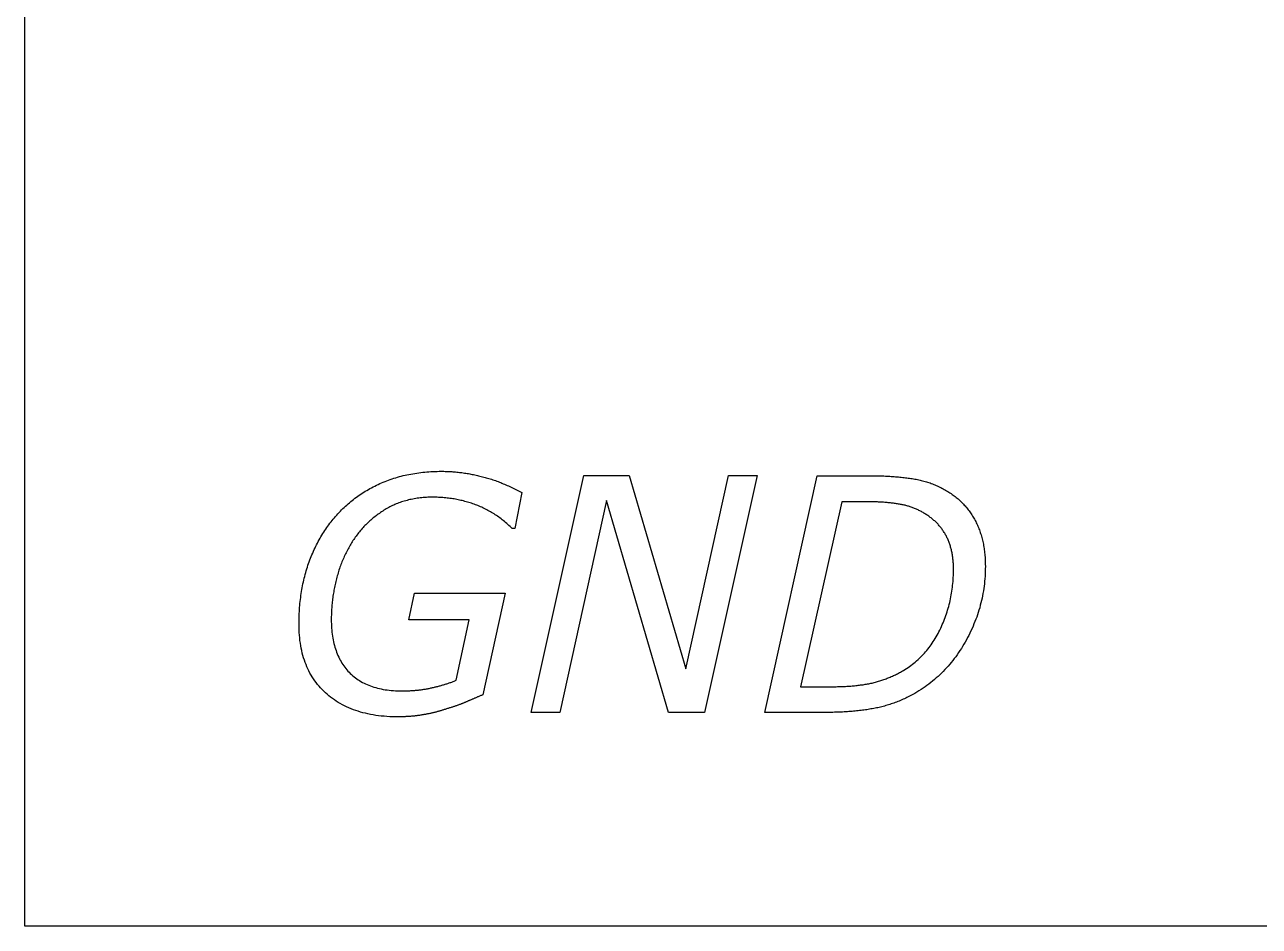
# Model space of a CAD drawing. Extents: x 0.1 to 5.4, y -0.8 to 9.9.
# Drawn here: x 0.074 to 2.662, y 0.074 to 1.964 of the extents above; entities that cross this region are included whole.
import ezdxf

# ---------------------------------------------------------------- set-up
doc = ezdxf.new("R2010")
doc.units = 0
doc.layers.add('CAPA_1', color=7, linetype='CONTINUOUS')

msp = doc.modelspace()

# ---------------------------------------------------------------- linework, layer by layer
at = {"layer": 'CAPA_1', "color": 7}
for points in [[(0.0738, 9.9262), (2.728, 9.9262), (2.728, 0.0738), (0.0738, 0.0738)], [(1.4994, 0.5224), (1.424, 0.5224), (1.294, 0.9664), (1.1957, 0.5224), (1.136, 0.5224), (1.2458, 1.0187), (1.341, 1.0187), (1.4598, 0.6134), (1.5495, 1.0187), (1.6093, 1.0187)]]:
    msp.add_lwpolyline(points, close=True, dxfattribs=at)
for points in [[(0.822, 1.0034), (0.8257, 1.0049), (0.8293, 1.0064), (0.833, 1.0079), (0.8367, 1.0093), (0.8404, 1.0106), (0.8442, 1.0119), (0.848, 1.0131), (0.8518, 1.0143), (0.8557, 1.0155), (0.8595, 1.0165), (0.8634, 1.0176), (0.8674, 1.0186), (0.8713, 1.0195), (0.8753, 1.0204), (0.8793, 1.0212), (0.8834, 1.022), (0.8875, 1.0227), (0.8916, 1.0234), (0.8957, 1.0241), (0.8999, 1.0246), (0.9041, 1.0252), (0.9083, 1.0257), (0.9125, 1.0261), (0.9168, 1.0265), (0.9211, 1.0268), (0.9254, 1.0271), (0.9298, 1.0273), (0.9342, 1.0275), (0.9386, 1.0276), (0.9431, 1.0277), (0.9475, 1.0277)], [(0.9475, 1.0277), (0.9502, 1.0277), (0.9529, 1.0277), (0.9556, 1.0276), (0.9583, 1.0275), (0.961, 1.0274), (0.9637, 1.0273), (0.9664, 1.0272), (0.9691, 1.027), (0.9718, 1.0268), (0.9745, 1.0266), (0.9772, 1.0264), (0.9799, 1.0261), (0.9826, 1.0258), (0.9853, 1.0255), (0.988, 1.0252), (0.9906, 1.0249), (0.9933, 1.0245), (0.996, 1.0241), (0.9987, 1.0237), (1.0014, 1.0233), (1.0041, 1.0228), (1.0068, 1.0224), (1.0095, 1.0219), (1.0121, 1.0213), (1.0148, 1.0208), (1.0175, 1.0202), (1.0202, 1.0196), (1.0229, 1.019), (1.0255, 1.0184), (1.0282, 1.0178), (1.0309, 1.0171)], [(1.0309, 1.0171), (1.0336, 1.0164), (1.0363, 1.0157), (1.039, 1.015), (1.0417, 1.0142), (1.0444, 1.0134), (1.0472, 1.0126), (1.0499, 1.0117), (1.0526, 1.0109), (1.0553, 1.01), (1.0581, 1.009), (1.0608, 1.0081), (1.0635, 1.0071), (1.0663, 1.0061), (1.069, 1.005), (1.0718, 1.004), (1.0745, 1.0029), (1.0773, 1.0017), (1.08, 1.0006), (1.0828, 0.9994), (1.0855, 0.9982), (1.0883, 0.997), (1.0911, 0.9957), (1.0939, 0.9944), (1.0966, 0.9931), (1.0994, 0.9917), (1.1022, 0.9904), (1.105, 0.989), (1.1078, 0.9875), (1.1106, 0.9861), (1.1134, 0.9846), (1.1162, 0.9831)], [(1.7539, 0.5223), (1.6255, 0.5223), (1.7354, 1.0185), (1.8459, 1.0185)], [(1.8459, 1.0185), (1.8492, 1.0185), (1.8525, 1.0185), (1.8558, 1.0185), (1.8591, 1.0184), (1.8623, 1.0184), (1.8656, 1.0183), (1.8688, 1.0182), (1.872, 1.0181), (1.8752, 1.0179), (1.8783, 1.0178), (1.8814, 1.0176), (1.8846, 1.0175), (1.8877, 1.0173), (1.8907, 1.0171), (1.8938, 1.0169), (1.8968, 1.0166), (1.8999, 1.0164), (1.9029, 1.0161), (1.9058, 1.0159), (1.9088, 1.0156), (1.9117, 1.0153), (1.9147, 1.0149), (1.9176, 1.0146), (1.9205, 1.0143), (1.9233, 1.0139), (1.9262, 1.0135), (1.929, 1.0131), (1.9318, 1.0127), (1.9346, 1.0123), (1.9374, 1.0119), (1.9401, 1.0114)], [(1.9401, 1.0114), (1.9429, 1.0109), (1.9456, 1.0104), (1.9483, 1.0098), (1.951, 1.0093), (1.9537, 1.0086), (1.9564, 1.008), (1.9591, 1.0073), (1.9617, 1.0065), (1.9643, 1.0058), (1.967, 1.0049), (1.9696, 1.0041), (1.9721, 1.0032), (1.9747, 1.0023), (1.9773, 1.0013), (1.9798, 1.0003), (1.9823, 0.9993), (1.9848, 0.9982), (1.9873, 0.9971), (1.9898, 0.996), (1.9923, 0.9948), (1.9947, 0.9936), (1.9971, 0.9923), (1.9996, 0.9911), (2.002, 0.9897), (2.0044, 0.9884), (2.0067, 0.987), (2.0091, 0.9855), (2.0114, 0.9841), (2.0137, 0.9826), (2.0161, 0.981), (2.0183, 0.9794)], [(0.7282, 0.9361), (0.7306, 0.9388), (0.7332, 0.9415), (0.7357, 0.9442), (0.7383, 0.9469), (0.741, 0.9495), (0.7436, 0.952), (0.7463, 0.9545), (0.7491, 0.957), (0.7519, 0.9595), (0.7547, 0.9619), (0.7575, 0.9642), (0.7604, 0.9666), (0.7633, 0.9688), (0.7663, 0.9711), (0.7693, 0.9733), (0.7723, 0.9755), (0.7754, 0.9776), (0.7785, 0.9797), (0.7816, 0.9818), (0.7848, 0.9838), (0.788, 0.9858), (0.7912, 0.9877), (0.7945, 0.9896), (0.7978, 0.9915), (0.8012, 0.9933), (0.8046, 0.9951), (0.808, 0.9968), (0.8114, 0.9985), (0.8149, 1.0002), (0.8185, 1.0018), (0.822, 1.0034)], [(0.9293, 0.9734), (0.926, 0.9733), (0.9226, 0.9733), (0.9193, 0.9732), (0.916, 0.973), (0.9127, 0.9728), (0.9094, 0.9725), (0.9062, 0.9722), (0.903, 0.9719), (0.8999, 0.9715), (0.8967, 0.9711), (0.8936, 0.9706), (0.8905, 0.9701), (0.8875, 0.9695), (0.8844, 0.9689), (0.8814, 0.9683), (0.8784, 0.9676), (0.8755, 0.9668), (0.8726, 0.9661), (0.8697, 0.9652), (0.8668, 0.9643), (0.864, 0.9634), (0.8612, 0.9624), (0.8584, 0.9614), (0.8556, 0.9604), (0.8529, 0.9593), (0.8502, 0.9581), (0.8475, 0.9569), (0.8448, 0.9557), (0.8422, 0.9544), (0.8396, 0.9531), (0.8371, 0.9517)], [(1.0188, 0.9577), (1.0161, 0.9587), (1.0134, 0.9597), (1.0107, 0.9606), (1.0079, 0.9615), (1.0052, 0.9624), (1.0025, 0.9632), (0.9997, 0.964), (0.9969, 0.9647), (0.9941, 0.9655), (0.9913, 0.9662), (0.9885, 0.9668), (0.9857, 0.9675), (0.9828, 0.9681), (0.98, 0.9687), (0.9771, 0.9692), (0.9742, 0.9697), (0.9713, 0.9702), (0.9684, 0.9706), (0.9655, 0.971), (0.9625, 0.9714), (0.9596, 0.9717), (0.9566, 0.972), (0.9536, 0.9723), (0.9507, 0.9726), (0.9477, 0.9728), (0.9446, 0.9729), (0.9416, 0.9731), (0.9386, 0.9732), (0.9355, 0.9733), (0.9324, 0.9733), (0.9293, 0.9734)], [(1.1162, 0.9831), (1.1018, 0.9078), (1.0961, 0.9078)], [(1.8395, 0.9638), (1.7868, 0.9638), (1.7006, 0.5762), (1.7667, 0.5762)], [(1.9139, 0.9577), (1.912, 0.958), (1.9101, 0.9584), (1.9081, 0.9588), (1.9061, 0.9591), (1.904, 0.9595), (1.902, 0.9598), (1.8999, 0.9601), (1.8977, 0.9604), (1.8955, 0.9607), (1.8933, 0.961), (1.8911, 0.9612), (1.8888, 0.9615), (1.8865, 0.9617), (1.8842, 0.9619), (1.8818, 0.9621), (1.8794, 0.9623), (1.877, 0.9625), (1.8745, 0.9627), (1.872, 0.9629), (1.8695, 0.963), (1.8669, 0.9631), (1.8643, 0.9633), (1.8617, 0.9634), (1.859, 0.9635), (1.8564, 0.9636), (1.8536, 0.9636), (1.8509, 0.9637), (1.8481, 0.9637), (1.8453, 0.9638), (1.8424, 0.9638), (1.8395, 0.9638)], [(2.0183, 0.9794), (2.0205, 0.9779), (2.0227, 0.9763), (2.0248, 0.9747), (2.0268, 0.9731), (2.0289, 0.9714), (2.0309, 0.9697), (2.0328, 0.968), (2.0348, 0.9662), (2.0367, 0.9644), (2.0385, 0.9626), (2.0404, 0.9608), (2.0422, 0.9589), (2.0439, 0.957), (2.0457, 0.955), (2.0474, 0.9531), (2.049, 0.9511), (2.0507, 0.949), (2.0523, 0.947), (2.0538, 0.9449), (2.0554, 0.9428), (2.0569, 0.9406), (2.0584, 0.9384), (2.0598, 0.9362), (2.0612, 0.934), (2.0626, 0.9317), (2.0639, 0.9294), (2.0652, 0.9271), (2.0665, 0.9247), (2.0677, 0.9223), (2.0689, 0.9199), (2.0701, 0.9174)], [(0.6691, 0.8344), (0.6704, 0.8382), (0.6718, 0.8419), (0.6732, 0.8456), (0.6746, 0.8492), (0.6761, 0.8528), (0.6777, 0.8564), (0.6792, 0.86), (0.6808, 0.8635), (0.6825, 0.867), (0.6842, 0.8705), (0.6859, 0.8739), (0.6876, 0.8773), (0.6894, 0.8807), (0.6912, 0.884), (0.6931, 0.8874), (0.695, 0.8906), (0.697, 0.8939), (0.6989, 0.8971), (0.701, 0.9003), (0.703, 0.9034), (0.7051, 0.9066), (0.7072, 0.9096), (0.7094, 0.9127), (0.7116, 0.9157), (0.7139, 0.9187), (0.7162, 0.9217), (0.7185, 0.9246), (0.7208, 0.9275), (0.7232, 0.9304), (0.7257, 0.9333), (0.7282, 0.9361)], [(0.8371, 0.9517), (0.8345, 0.9503), (0.832, 0.9488), (0.8295, 0.9474), (0.827, 0.9459), (0.8246, 0.9443), (0.8222, 0.9428), (0.8198, 0.9412), (0.8174, 0.9396), (0.8151, 0.9379), (0.8128, 0.9362), (0.8105, 0.9345), (0.8083, 0.9328), (0.806, 0.931), (0.8038, 0.9292), (0.8016, 0.9274), (0.7995, 0.9255), (0.7974, 0.9236), (0.7953, 0.9217), (0.7932, 0.9198), (0.7911, 0.9178), (0.7891, 0.9158), (0.7871, 0.9138), (0.7851, 0.9117), (0.7832, 0.9096), (0.7813, 0.9075), (0.7794, 0.9053), (0.7775, 0.9031), (0.7757, 0.9009), (0.7739, 0.8987), (0.7721, 0.8964), (0.7703, 0.8941)], [(1.0961, 0.9078), (1.0938, 0.91), (1.0915, 0.9122), (1.0891, 0.9143), (1.0868, 0.9164), (1.0845, 0.9184), (1.0821, 0.9204), (1.0797, 0.9224), (1.0773, 0.9244), (1.0749, 0.9262), (1.0725, 0.9281), (1.0701, 0.9299), (1.0677, 0.9317), (1.0652, 0.9334), (1.0627, 0.9351), (1.0603, 0.9368), (1.0578, 0.9384), (1.0553, 0.9399), (1.0527, 0.9415), (1.0502, 0.943), (1.0477, 0.9444), (1.0451, 0.9458), (1.0425, 0.9472), (1.0399, 0.9485), (1.0373, 0.9498), (1.0347, 0.9511), (1.0321, 0.9523), (1.0295, 0.9534), (1.0268, 0.9546), (1.0241, 0.9557), (1.0215, 0.9567), (1.0188, 0.9577)], [(1.9692, 0.9336), (1.9675, 0.9348), (1.9658, 0.9359), (1.9641, 0.937), (1.9624, 0.9381), (1.9607, 0.9391), (1.959, 0.9402), (1.9573, 0.9412), (1.9556, 0.9421), (1.9539, 0.9431), (1.9521, 0.944), (1.9504, 0.9449), (1.9486, 0.9458), (1.9469, 0.9466), (1.9451, 0.9474), (1.9433, 0.9482), (1.9415, 0.949), (1.9397, 0.9498), (1.9379, 0.9505), (1.9361, 0.9512), (1.9343, 0.9519), (1.9325, 0.9525), (1.9307, 0.9531), (1.9288, 0.9537), (1.927, 0.9543), (1.9252, 0.9549), (1.9233, 0.9554), (1.9214, 0.9559), (1.9196, 0.9564), (1.9177, 0.9568), (1.9158, 0.9572), (1.9139, 0.9577)], [(2.0081, 0.8877), (2.0073, 0.8894), (2.0064, 0.8912), (2.0055, 0.8929), (2.0046, 0.8947), (2.0037, 0.8964), (2.0027, 0.898), (2.0017, 0.8997), (2.0006, 0.9013), (1.9996, 0.903), (1.9985, 0.9046), (1.9974, 0.9061), (1.9962, 0.9077), (1.9951, 0.9092), (1.9939, 0.9108), (1.9926, 0.9123), (1.9914, 0.9137), (1.9901, 0.9152), (1.9888, 0.9167), (1.9874, 0.9181), (1.9861, 0.9195), (1.9847, 0.9209), (1.9832, 0.9222), (1.9818, 0.9236), (1.9803, 0.9249), (1.9788, 0.9262), (1.9773, 0.9275), (1.9757, 0.9288), (1.9741, 0.93), (1.9725, 0.9312), (1.9708, 0.9325), (1.9692, 0.9336)], [(2.0701, 0.9174), (2.0712, 0.9149), (2.0723, 0.9125), (2.0734, 0.9099), (2.0744, 0.9074), (2.0754, 0.9048), (2.0763, 0.9022), (2.0772, 0.8996), (2.0781, 0.897), (2.079, 0.8943), (2.0798, 0.8916), (2.0805, 0.8888), (2.0812, 0.8861), (2.0819, 0.8833), (2.0826, 0.8805), (2.0832, 0.8777), (2.0838, 0.8748), (2.0843, 0.8719), (2.0848, 0.869), (2.0853, 0.8661), (2.0857, 0.8631), (2.0861, 0.8601), (2.0865, 0.8571), (2.0868, 0.854), (2.0871, 0.851), (2.0873, 0.8479), (2.0875, 0.8448), (2.0877, 0.8416), (2.0878, 0.8384), (2.0879, 0.8352), (2.0879, 0.832), (2.088, 0.8287)], [(0.7703, 0.8941), (0.7686, 0.8918), (0.7669, 0.8895), (0.7653, 0.8871), (0.7637, 0.8848), (0.7621, 0.8824), (0.7605, 0.88), (0.759, 0.8775), (0.7575, 0.8751), (0.756, 0.8726), (0.7545, 0.8701), (0.7531, 0.8675), (0.7517, 0.865), (0.7503, 0.8624), (0.749, 0.8598), (0.7476, 0.8571), (0.7463, 0.8545), (0.7451, 0.8518), (0.7438, 0.8491), (0.7426, 0.8464), (0.7414, 0.8436), (0.7403, 0.8408), (0.7391, 0.838), (0.738, 0.8352), (0.7369, 0.8324), (0.7359, 0.8295), (0.7348, 0.8266), (0.7338, 0.8237), (0.7328, 0.8207), (0.7319, 0.8178), (0.731, 0.8148), (0.7301, 0.8117)], [(2.0212, 0.8223), (2.0212, 0.8247), (2.0212, 0.8271), (2.0211, 0.8295), (2.021, 0.8319), (2.0209, 0.8343), (2.0207, 0.8366), (2.0206, 0.8389), (2.0204, 0.8412), (2.0201, 0.8435), (2.0199, 0.8457), (2.0196, 0.8479), (2.0193, 0.8501), (2.0189, 0.8523), (2.0186, 0.8544), (2.0182, 0.8566), (2.0177, 0.8587), (2.0173, 0.8608), (2.0168, 0.8628), (2.0163, 0.8649), (2.0158, 0.8669), (2.0152, 0.8689), (2.0146, 0.8709), (2.014, 0.8728), (2.0134, 0.8748), (2.0127, 0.8767), (2.012, 0.8786), (2.0113, 0.8804), (2.0105, 0.8823), (2.0098, 0.8841), (2.009, 0.8859), (2.0081, 0.8877)], [(0.649, 0.7074), (0.649, 0.7118), (0.649, 0.7162), (0.6491, 0.7206), (0.6493, 0.725), (0.6495, 0.7293), (0.6497, 0.7336), (0.65, 0.7379), (0.6503, 0.7422), (0.6506, 0.7464), (0.651, 0.7506), (0.6515, 0.7549), (0.652, 0.759), (0.6525, 0.7632), (0.6531, 0.7673), (0.6537, 0.7715), (0.6543, 0.7755), (0.655, 0.7796), (0.6557, 0.7837), (0.6565, 0.7877), (0.6573, 0.7917), (0.6582, 0.7957), (0.6591, 0.7997), (0.66, 0.8036), (0.661, 0.8075), (0.662, 0.8114), (0.6631, 0.8153), (0.6642, 0.8192), (0.6654, 0.823), (0.6666, 0.8268), (0.6678, 0.8306), (0.6691, 0.8344)], [(2.088, 0.8284), (2.0879, 0.8232), (2.0878, 0.818), (2.0876, 0.8128), (2.0873, 0.8076), (2.0869, 0.8024), (2.0865, 0.7973), (2.0859, 0.7921), (2.0853, 0.787), (2.0846, 0.7819), (2.0838, 0.7769), (2.083, 0.7718), (2.082, 0.7668), (2.081, 0.7617), (2.0799, 0.7567), (2.0787, 0.7517), (2.0774, 0.7468), (2.0761, 0.7418), (2.0746, 0.7369), (2.0731, 0.732), (2.0715, 0.7271), (2.0698, 0.7222), (2.068, 0.7174), (2.0662, 0.7125), (2.0642, 0.7077), (2.0622, 0.7029), (2.0601, 0.6981), (2.0579, 0.6933), (2.0557, 0.6886), (2.0533, 0.6838), (2.0509, 0.6791), (2.0484, 0.6744)], [(2.088, 0.8287), (2.088, 0.8284)], [(0.7301, 0.8117), (0.7292, 0.8087), (0.7284, 0.8057), (0.7276, 0.8026), (0.7268, 0.7996), (0.7261, 0.7966), (0.7254, 0.7935), (0.7247, 0.7905), (0.724, 0.7874), (0.7234, 0.7844), (0.7228, 0.7813), (0.7222, 0.7783), (0.7217, 0.7752), (0.7212, 0.7722), (0.7207, 0.7691), (0.7202, 0.7661), (0.7198, 0.763), (0.7194, 0.76), (0.719, 0.7569), (0.7187, 0.7539), (0.7183, 0.7508), (0.7181, 0.7477), (0.7178, 0.7447), (0.7175, 0.7416), (0.7173, 0.7385), (0.7172, 0.7355), (0.717, 0.7324), (0.7169, 0.7293), (0.7168, 0.7263), (0.7167, 0.7232), (0.7167, 0.7201), (0.7167, 0.717)], [(1.9944, 0.6986), (1.9961, 0.7024), (1.9977, 0.7062), (1.9993, 0.7099), (2.0009, 0.7137), (2.0024, 0.7175), (2.0038, 0.7214), (2.0051, 0.7252), (2.0065, 0.7291), (2.0077, 0.7329), (2.0089, 0.7368), (2.0101, 0.7407), (2.0111, 0.7446), (2.0122, 0.7485), (2.0132, 0.7525), (2.0141, 0.7564), (2.0149, 0.7604), (2.0158, 0.7644), (2.0165, 0.7684), (2.0172, 0.7724), (2.0178, 0.7764), (2.0184, 0.7804), (2.019, 0.7845), (2.0194, 0.7886), (2.0199, 0.7926), (2.0202, 0.7967), (2.0205, 0.8009), (2.0208, 0.805), (2.021, 0.8091), (2.0211, 0.8133), (2.0212, 0.8175), (2.0212, 0.8216)], [(2.0212, 0.8216), (2.0212, 0.8223)], [(0.9788, 0.5895), (1.0057, 0.7165), (0.8789, 0.7165), (0.891, 0.7722), (1.0814, 0.7722), (1.0341, 0.5592)], [(0.7042, 0.5634), (0.7007, 0.5668), (0.6973, 0.5702), (0.694, 0.5737), (0.6909, 0.5772), (0.6878, 0.5809), (0.6849, 0.5847), (0.6821, 0.5885), (0.6794, 0.5924), (0.6768, 0.5965), (0.6743, 0.6006), (0.6719, 0.6048), (0.6697, 0.6091), (0.6676, 0.6134), (0.6656, 0.6179), (0.6637, 0.6225), (0.6619, 0.6271), (0.6602, 0.6318), (0.6587, 0.6367), (0.6572, 0.6416), (0.6559, 0.6466), (0.6547, 0.6517), (0.6536, 0.6568), (0.6526, 0.6621), (0.6518, 0.6675), (0.651, 0.6729), (0.6504, 0.6784), (0.6499, 0.6841), (0.6495, 0.6898), (0.6492, 0.6956), (0.649, 0.7015), (0.649, 0.7074)], [(0.7167, 0.717), (0.7167, 0.7124), (0.7168, 0.7079), (0.717, 0.7035), (0.7173, 0.6991), (0.7176, 0.6948), (0.7181, 0.6905), (0.7186, 0.6863), (0.7191, 0.6822), (0.7198, 0.6782), (0.7205, 0.6742), (0.7214, 0.6703), (0.7223, 0.6664), (0.7232, 0.6626), (0.7243, 0.6589), (0.7254, 0.6553), (0.7266, 0.6517), (0.7279, 0.6482), (0.7293, 0.6448), (0.7307, 0.6414), (0.7322, 0.6381), (0.7338, 0.6349), (0.7355, 0.6317), (0.7372, 0.6287), (0.7391, 0.6256), (0.741, 0.6227), (0.7429, 0.6198), (0.745, 0.617), (0.7471, 0.6142), (0.7494, 0.6115), (0.7516, 0.6089), (0.754, 0.6064)], [(1.9162, 0.6103), (1.9194, 0.6123), (1.9227, 0.6143), (1.9259, 0.6165), (1.929, 0.6186), (1.9321, 0.6209), (1.9351, 0.6232), (1.9381, 0.6255), (1.9411, 0.6279), (1.9439, 0.6304), (1.9468, 0.6329), (1.9495, 0.6354), (1.9523, 0.6381), (1.955, 0.6407), (1.9576, 0.6435), (1.9602, 0.6463), (1.9627, 0.6491), (1.9652, 0.652), (1.9676, 0.655), (1.9699, 0.658), (1.9723, 0.6611), (1.9745, 0.6642), (1.9767, 0.6674), (1.9789, 0.6707), (1.981, 0.674), (1.9831, 0.6773), (1.9851, 0.6807), (1.9871, 0.6842), (1.989, 0.6877), (1.9908, 0.6913), (1.9926, 0.6949), (1.9944, 0.6986)], [(2.0484, 0.6744), (2.0458, 0.6698), (2.0431, 0.6652), (2.0404, 0.6607), (2.0377, 0.6562), (2.0348, 0.6519), (2.032, 0.6475), (2.029, 0.6433), (2.026, 0.6391), (2.0229, 0.635), (2.0198, 0.631), (2.0166, 0.627), (2.0134, 0.6231), (2.01, 0.6193), (2.0067, 0.6155), (2.0032, 0.6119), (1.9997, 0.6082), (1.9962, 0.6047), (1.9926, 0.6012), (1.9889, 0.5978), (1.9852, 0.5944), (1.9814, 0.5911), (1.9775, 0.5879), (1.9736, 0.5848), (1.9696, 0.5817), (1.9656, 0.5787), (1.9615, 0.5758), (1.9573, 0.5729), (1.9531, 0.5701), (1.9488, 0.5674), (1.9445, 0.5647), (1.9401, 0.5621)], [(0.754, 0.6064), (0.7565, 0.6039), (0.759, 0.6015), (0.7616, 0.5992), (0.7643, 0.597), (0.7671, 0.5948), (0.7699, 0.5927), (0.7729, 0.5907), (0.7759, 0.5888), (0.7789, 0.587), (0.7821, 0.5853), (0.7853, 0.5836), (0.7886, 0.582), (0.7919, 0.5805), (0.7954, 0.5791), (0.7989, 0.5777), (0.8024, 0.5765), (0.8061, 0.5753), (0.8098, 0.5742), (0.8137, 0.5732), (0.8175, 0.5723), (0.8215, 0.5714), (0.8255, 0.5706), (0.8296, 0.5699), (0.8338, 0.5693), (0.8381, 0.5688), (0.8424, 0.5684), (0.8468, 0.568), (0.8513, 0.5677), (0.8558, 0.5675), (0.8605, 0.5674), (0.8652, 0.5673)], [(1.8481, 0.5833), (1.8505, 0.5838), (1.8528, 0.5844), (1.8551, 0.585), (1.8574, 0.5856), (1.8597, 0.5862), (1.8619, 0.5869), (1.8642, 0.5875), (1.8665, 0.5882), (1.8687, 0.5889), (1.871, 0.5897), (1.8732, 0.5904), (1.8754, 0.5912), (1.8777, 0.592), (1.8799, 0.5929), (1.8821, 0.5937), (1.8843, 0.5946), (1.8865, 0.5955), (1.8886, 0.5964), (1.8908, 0.5973), (1.893, 0.5983), (1.8951, 0.5993), (1.8973, 0.6003), (1.8994, 0.6013), (1.9015, 0.6023), (1.9036, 0.6034), (1.9057, 0.6045), (1.9078, 0.6056), (1.9099, 0.6067), (1.912, 0.6079), (1.9141, 0.6091), (1.9162, 0.6103)], [(0.8652, 0.5673), (0.8672, 0.5674), (0.8693, 0.5674), (0.8714, 0.5674), (0.8734, 0.5674), (0.8755, 0.5675), (0.8775, 0.5676), (0.8795, 0.5677), (0.8815, 0.5678), (0.8835, 0.5679), (0.8855, 0.568), (0.8875, 0.5681), (0.8895, 0.5683), (0.8915, 0.5684), (0.8934, 0.5686), (0.8954, 0.5688), (0.8973, 0.569), (0.8993, 0.5692), (0.9012, 0.5694), (0.9031, 0.5696), (0.905, 0.5699), (0.907, 0.5702), (0.9088, 0.5704), (0.9107, 0.5707), (0.9126, 0.571), (0.9145, 0.5713), (0.9163, 0.5717), (0.9182, 0.572), (0.92, 0.5723), (0.9219, 0.5727), (0.9237, 0.5731), (0.9255, 0.5735)], [(0.9255, 0.5735), (0.9273, 0.5739), (0.9292, 0.5743), (0.931, 0.5747), (0.9328, 0.5751), (0.9346, 0.5756), (0.9364, 0.576), (0.9382, 0.5764), (0.94, 0.5769), (0.9417, 0.5774), (0.9435, 0.5778), (0.9452, 0.5783), (0.947, 0.5788), (0.9487, 0.5793), (0.9505, 0.5798), (0.9522, 0.5803), (0.9539, 0.5808), (0.9556, 0.5813), (0.9573, 0.5819), (0.959, 0.5824), (0.9607, 0.583), (0.9624, 0.5835), (0.9641, 0.5841), (0.9658, 0.5847), (0.9674, 0.5852), (0.9691, 0.5858), (0.9707, 0.5864), (0.9724, 0.587), (0.974, 0.5876), (0.9756, 0.5883), (0.9772, 0.5889), (0.9788, 0.5895)], [(1.7667, 0.5762), (1.7696, 0.5762), (1.7725, 0.5762), (1.7754, 0.5762), (1.7783, 0.5763), (1.7812, 0.5763), (1.784, 0.5764), (1.7868, 0.5765), (1.7896, 0.5766), (1.7924, 0.5768), (1.7951, 0.5769), (1.7979, 0.5771), (1.8006, 0.5772), (1.8033, 0.5774), (1.8059, 0.5776), (1.8086, 0.5778), (1.8112, 0.5781), (1.8138, 0.5783), (1.8164, 0.5786), (1.819, 0.5788), (1.8215, 0.5791), (1.824, 0.5794), (1.8265, 0.5798), (1.829, 0.5801), (1.8315, 0.5804), (1.8339, 0.5808), (1.8363, 0.5812), (1.8387, 0.5816), (1.8411, 0.582), (1.8435, 0.5824), (1.8458, 0.5829), (1.8481, 0.5833)], [(0.8578, 0.5128), (0.8515, 0.5128), (0.8453, 0.513), (0.8392, 0.5132), (0.8331, 0.5136), (0.8272, 0.5141), (0.8213, 0.5147), (0.8156, 0.5154), (0.8099, 0.5161), (0.8043, 0.517), (0.7988, 0.518), (0.7934, 0.5192), (0.7881, 0.5204), (0.7829, 0.5217), (0.7778, 0.5231), (0.7727, 0.5246), (0.7678, 0.5263), (0.7629, 0.528), (0.7581, 0.5299), (0.7534, 0.5318), (0.7488, 0.5339), (0.7443, 0.536), (0.7399, 0.5383), (0.7356, 0.5407), (0.7313, 0.5431), (0.7272, 0.5457), (0.7231, 0.5484), (0.7192, 0.5512), (0.7153, 0.5541), (0.7115, 0.5571), (0.7078, 0.5602), (0.7042, 0.5634)], [(1.0341, 0.5592), (1.0327, 0.5586), (1.0314, 0.558), (1.0301, 0.5574), (1.0287, 0.5569), (1.0274, 0.5563), (1.0261, 0.5557), (1.0248, 0.5552), (1.0235, 0.5546), (1.0222, 0.554), (1.0209, 0.5535), (1.0197, 0.5529), (1.0184, 0.5524), (1.0171, 0.5519), (1.0159, 0.5513), (1.0147, 0.5508), (1.0134, 0.5503), (1.0122, 0.5497), (1.011, 0.5492), (1.0098, 0.5487), (1.0086, 0.5482), (1.0074, 0.5477), (1.0063, 0.5472), (1.0051, 0.5467), (1.0039, 0.5462), (1.0028, 0.5457), (1.0017, 0.5452), (1.0005, 0.5447), (0.9994, 0.5443), (0.9983, 0.5438), (0.9972, 0.5433), (0.9961, 0.5429)], [(1.9401, 0.5621), (1.9374, 0.5606), (1.9347, 0.5591), (1.9319, 0.5577), (1.9292, 0.5563), (1.9265, 0.5549), (1.9237, 0.5535), (1.921, 0.5522), (1.9182, 0.5509), (1.9155, 0.5497), (1.9127, 0.5485), (1.9099, 0.5473), (1.9072, 0.5461), (1.9044, 0.545), (1.9016, 0.5439), (1.8989, 0.5429), (1.8961, 0.5418), (1.8933, 0.5408), (1.8905, 0.5399), (1.8877, 0.539), (1.8849, 0.5381), (1.8821, 0.5372), (1.8793, 0.5364), (1.8765, 0.5356), (1.8737, 0.5348), (1.8709, 0.5341), (1.868, 0.5334), (1.8652, 0.5328), (1.8624, 0.5321), (1.8596, 0.5315), (1.8567, 0.531), (1.8539, 0.5304)], [(0.9536, 0.5281), (0.9522, 0.5277), (0.9508, 0.5272), (0.9493, 0.5268), (0.9479, 0.5264), (0.9465, 0.5259), (0.945, 0.5255), (0.9436, 0.5251), (0.9421, 0.5247), (0.9407, 0.5243), (0.9392, 0.5239), (0.9378, 0.5235), (0.9363, 0.5231), (0.9349, 0.5227), (0.9334, 0.5224), (0.9319, 0.522), (0.9304, 0.5216), (0.929, 0.5213), (0.9275, 0.5209), (0.926, 0.5206), (0.9245, 0.5203), (0.923, 0.52), (0.9215, 0.5196), (0.92, 0.5193), (0.9185, 0.519), (0.917, 0.5187), (0.9155, 0.5185), (0.914, 0.5182), (0.9125, 0.5179), (0.911, 0.5176), (0.9095, 0.5174), (0.9079, 0.5171)], [(0.9961, 0.5429), (0.995, 0.5424), (0.9939, 0.5419), (0.9927, 0.5415), (0.9916, 0.541), (0.9904, 0.5405), (0.9892, 0.5401), (0.988, 0.5396), (0.9868, 0.5391), (0.9855, 0.5387), (0.9843, 0.5382), (0.983, 0.5377), (0.9817, 0.5373), (0.9804, 0.5368), (0.979, 0.5363), (0.9777, 0.5358), (0.9763, 0.5354), (0.9749, 0.5349), (0.9735, 0.5344), (0.9721, 0.5339), (0.9707, 0.5335), (0.9692, 0.533), (0.9677, 0.5325), (0.9662, 0.532), (0.9647, 0.5315), (0.9632, 0.5311), (0.9616, 0.5306), (0.9601, 0.5301), (0.9585, 0.5296), (0.9569, 0.5291), (0.9553, 0.5286), (0.9536, 0.5281)], [(1.8539, 0.5304), (1.851, 0.5299), (1.8481, 0.5294), (1.8452, 0.5289), (1.8423, 0.5285), (1.8394, 0.528), (1.8364, 0.5276), (1.8334, 0.5272), (1.8303, 0.5268), (1.8273, 0.5264), (1.8242, 0.526), (1.8211, 0.5257), (1.818, 0.5253), (1.8148, 0.525), (1.8117, 0.5247), (1.8085, 0.5244), (1.8052, 0.5242), (1.802, 0.5239), (1.7987, 0.5237), (1.7954, 0.5235), (1.7921, 0.5233), (1.7887, 0.5231), (1.7854, 0.523), (1.782, 0.5228), (1.7786, 0.5227), (1.7751, 0.5226), (1.7716, 0.5225), (1.7681, 0.5224), (1.7646, 0.5223), (1.7611, 0.5223), (1.7575, 0.5223), (1.7539, 0.5223)], [(0.9079, 0.5171), (0.9064, 0.5169), (0.9049, 0.5166), (0.9034, 0.5164), (0.9019, 0.5161), (0.9003, 0.5159), (0.8988, 0.5157), (0.8972, 0.5155), (0.8957, 0.5153), (0.8941, 0.5151), (0.8925, 0.5149), (0.891, 0.5147), (0.8894, 0.5146), (0.8878, 0.5144), (0.8862, 0.5143), (0.8846, 0.5141), (0.8829, 0.514), (0.8813, 0.5139), (0.8797, 0.5137), (0.8781, 0.5136), (0.8764, 0.5135), (0.8748, 0.5135), (0.8731, 0.5134), (0.8714, 0.5133), (0.8697, 0.5132), (0.8681, 0.5132), (0.8664, 0.5131), (0.8647, 0.5131), (0.863, 0.5131), (0.8613, 0.513), (0.8595, 0.513), (0.8578, 0.513)], [(0.8578, 0.513), (0.8578, 0.5128)]]:
    msp.add_lwpolyline(points, dxfattribs=at)

doc.saveas('drawing.dxf')
